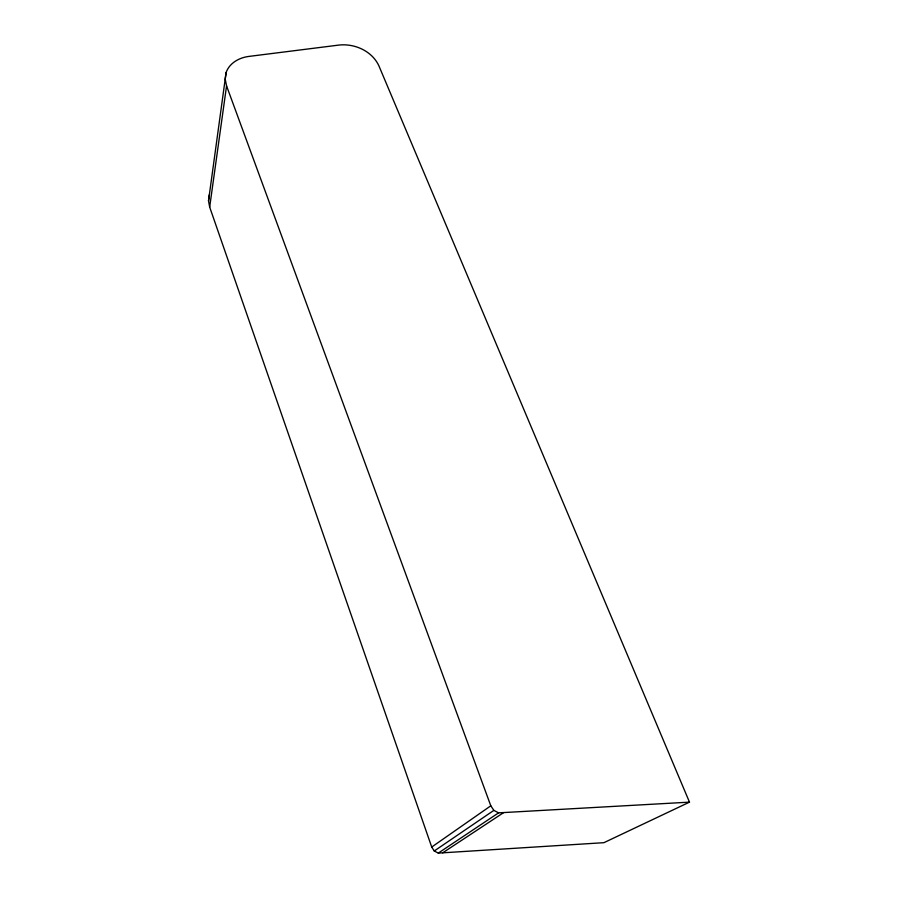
<?xml version="1.0" encoding="UTF-8"?>
<svg xmlns="http://www.w3.org/2000/svg" width="898" height="898" viewBox="0 0 898 898"><rect width="100%" height="100%" fill="white"/><g stroke="black" fill="none" stroke-linecap="round" stroke-linejoin="round"><path stroke-width="1.35" d="M208.516 200.849L226.094 72.547C229.428 63.107 238.98 57.775 248.477 56.473L339.253 45.035C354.878 43.43 371.929 51.063 378.81 65.633L689.484 802.139L603.916 842.683L438.291 853.1L434.273 850.978L431.714 847.05L209.672 207.079L208.516 200.849L209.335 194.765M226.094 72.547L225.207 79.114L226.565 85.894L490.802 805.809L493.866 810.378L498.581 812.858L689.484 802.139M209.672 207.079L226.565 85.894M431.714 847.05L490.802 805.809M434.273 850.978L493.866 810.378M438.291 853.1L498.581 812.858M442.669 852.842L503.655 812.6"/></g></svg>
